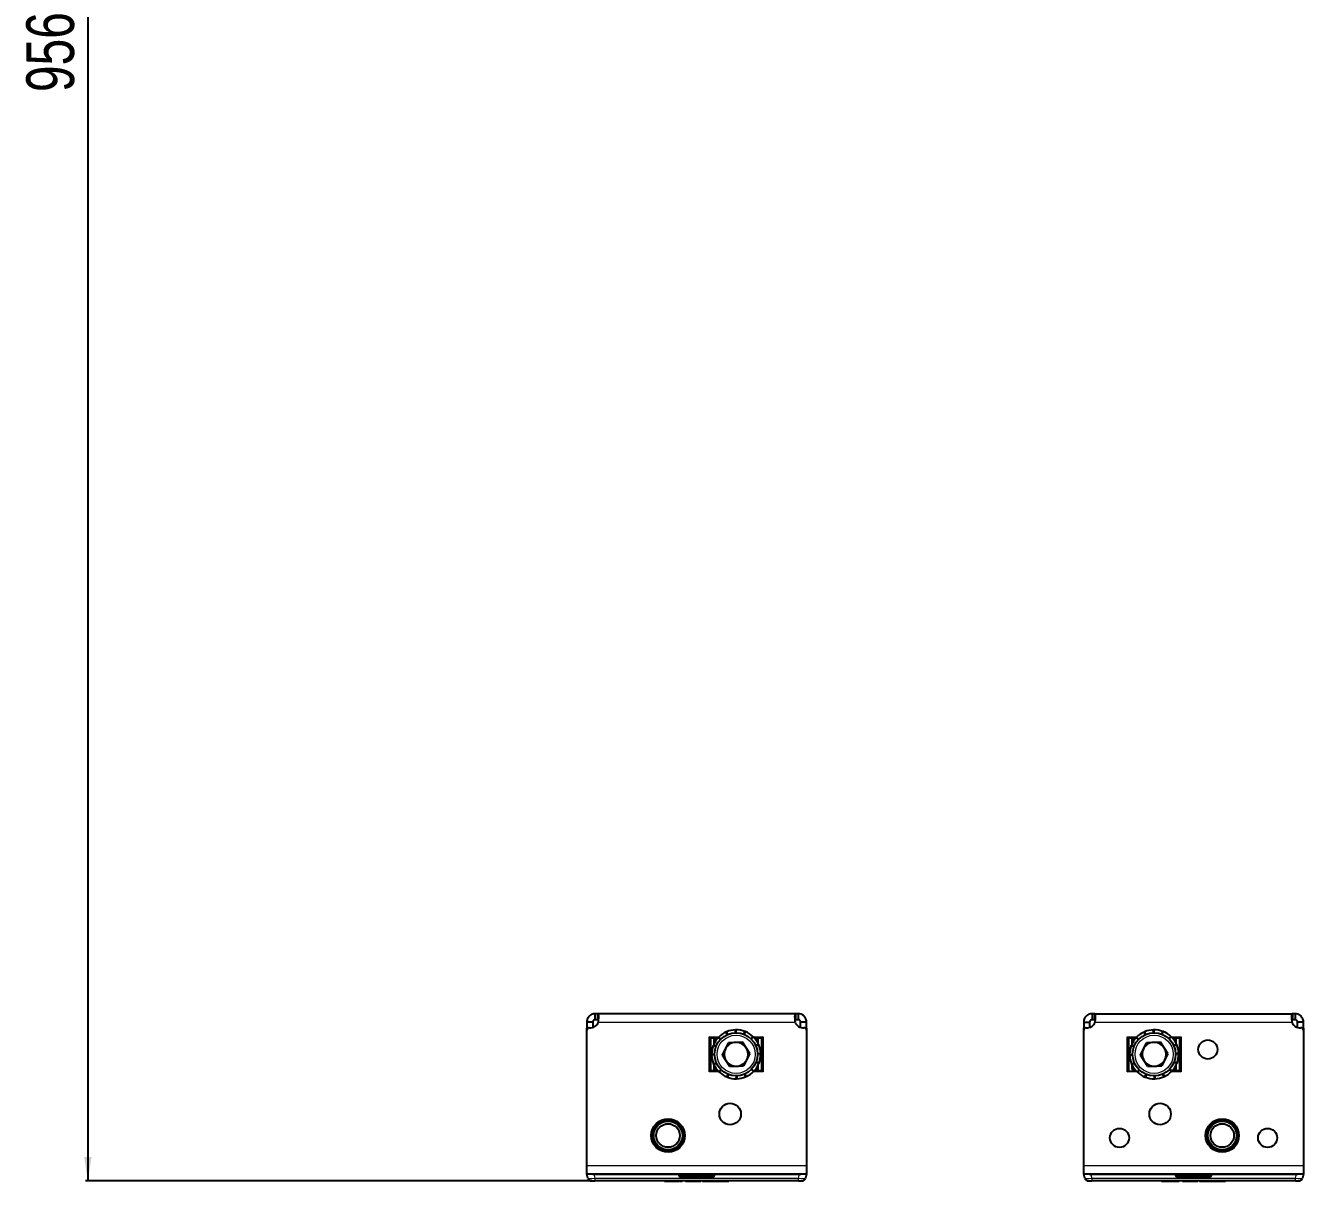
# Model space of a CAD drawing. Header units: millimetres. Extents: x 535 to 3880, y -1371 to 658.
# Drawn here: x 535 to 1070, y -1371 to -887 of the extents above; entities that cross this region are included whole.
import ezdxf

# ---------------------------------------------------------------- set-up
doc = ezdxf.new("R2010")
doc.units = ezdxf.units.MM
doc.layers.add('FORMAT', color=7, linetype='Continuous')
doc.styles.add('SLDTEXTSTYLE0', font='TXT', dxfattribs={"width": 0.75})
doc.dimstyles.new('SLDDIMSTYLE0', dxfattribs={"dimtxt": 20, "dimasz": 10, "dimexe": 0, "dimexo": 0.0625, "dimgap": 5, "dimtad": 2, "dimdec": 1, "dimrnd": 1e-09, "dimzin": 12, "dimdsep": 46, "dimtxsty": 'SLDTEXTSTYLE0', "dimsah": 1, "dimcen": 0.09, "dimadec": 0, "dimazin": 3, "dimtfac": 1, "dimtofl": 0, "dimtmove": 0, "dimatfit": 3, "dimfxl": 0, "dimfrac": 2, "dimtolj": 1, "dimtzin": 12, "dimarcsym": 0})

# ---------------------------------------------------------------- blocks, each defined once
blk = doc.blocks.new('_D_7')
at = {"layer": 'FORMAT'}
for p, q in [((772.3, -414.72), (560.52, -414.72)), ((561.52, -414.72), (561.52, -1370.72)), ((772.3, -1370.72), (560.52, -1370.72))]:
    blk.add_line(p, q, dxfattribs=at)
for points in [[(561.52, -414.72), (559.98, -424.72), (563.06, -424.72)], [(561.52, -1370.72), (563.06, -1360.72), (559.98, -1360.72)]]:
    blk.add_solid(points, dxfattribs=at)
at = {"layer": 'FORMAT', "insert": (535.74, -914.89), "char_height": 20, "attachment_point": 1, "rotation": 90, "style": 'SLDTEXTSTYLE0'}
blk.add_mtext('956', dxfattribs=at)

msp = doc.modelspace()

# ---------------------------------------------------------------- linework, layer by layer
at = {"color": 7, "linetype": 'Continuous', "lineweight": 25}
for p, q in [((772.91, -1304.22), (770.41, -1304.22)), ((770.41, -1304.22), (770.41, -1306.72)), ((772.91, -1304.22), (772.91, -1306.5)), ((773.91, -1303.22), (773.91, -1300.72)), ((775, -1300.72), (773.91, -1300.72)), ((775, -1303.22), (773.91, -1303.22)), ((775, -1303.22), (775, -1300.72)), ((857.83, -1300.72), (775, -1300.72)), ((857.83, -1300.72), (857.83, -1303.22)), ((858.91, -1300.72), (857.83, -1300.72)), ((858.91, -1303.22), (857.83, -1303.22)), ((858.91, -1300.72), (858.91, -1303.22)), ((862.41, -1304.22), (859.91, -1304.22)), ((859.91, -1306.5), (859.91, -1304.22)), ((862.41, -1306.72), (862.41, -1304.22)), ((978.41, -1304.22), (980.91, -1304.22)), ((978.41, -1304.22), (978.41, -1306.72)), ((980.91, -1304.22), (980.91, -1306.5)), ((981.91, -1300.72), (981.91, -1303.22)), ((983, -1300.72), (981.91, -1300.72)), ((983, -1303.22), (981.91, -1303.22)), ((983, -1300.72), (983, -1303.22)), ((983, -1300.72), (1065.83, -1300.72)), ((1065.83, -1300.72), (1065.83, -1303.22)), ((1066.91, -1300.72), (1065.83, -1300.72)), ((1066.91, -1303.22), (1065.83, -1303.22)), ((1066.91, -1300.72), (1066.91, -1303.22)), ((1070.41, -1304.22), (1067.91, -1304.22)), ((1067.91, -1306.5), (1067.91, -1304.22)), ((1070.41, -1306.72), (1070.41, -1304.22)), ((770.41, -1307.62), (770.41, -1306.72)), ((770.41, -1364.22), (770.41, -1307.62)), ((821.91, -1310.72), (821.56, -1310.37)), ((825.63, -1310.51), (826.45, -1311.46)), ((829.23, -1309.51), (828.71, -1308.37)), ((828.94, -1308.27), (829.34, -1309.46)), ((832.65, -1308.73), (832.61, -1307.48)), ((832.86, -1307.47), (832.77, -1308.72)), ((836.11, -1309.31), (836.55, -1308.14)), ((836.79, -1308.23), (836.23, -1309.35)), ((839.09, -1311.17), (839.94, -1310.26)), ((840.12, -1310.44), (839.18, -1311.26)), ((844.26, -1310.37), (843.91, -1310.72)), ((862.41, -1306.72), (862.41, -1307.62)), ((862.41, -1307.62), (862.41, -1364.22)), ((978.41, -1307.62), (978.41, -1306.72)), ((978.41, -1364.22), (978.41, -1307.62)), ((996.56, -1310.37), (996.91, -1310.72)), ((1000.59, -1310.54), (1001.42, -1311.49)), ((1004.19, -1309.53), (1003.67, -1308.39)), ((1003.9, -1308.29), (1004.3, -1309.48)), ((1007.61, -1308.73), (1007.56, -1307.48)), ((1007.81, -1307.47), (1007.73, -1308.72)), ((1011.07, -1309.29), (1011.51, -1308.12)), ((1011.74, -1308.21), (1011.19, -1309.34)), ((1014.06, -1311.14), (1014.91, -1310.23)), ((1015.09, -1310.4), (1014.15, -1311.23)), ((1018.91, -1310.72), (1019.26, -1310.37)), ((1070.41, -1306.72), (1070.41, -1307.62)), ((1070.41, -1307.62), (1070.41, -1364.22)), ((825.43, -1310.72), (821.91, -1310.72)), ((821.91, -1310.72), (821.91, -1324.72)), ((822.26, -1311.07), (821.91, -1310.72)), ((824.5, -1314.52), (823.33, -1314.08)), ((823.42, -1313.85), (824.55, -1314.41)), ((823.66, -1313.31), (823.66, -1311.42)), ((824.83, -1311.42), (823.66, -1311.42)), ((826.36, -1311.55), (825.45, -1310.69)), ((825.56, -1310.72), (825.49, -1310.72)), ((825.91, -1310.97), (825.91, -1311.12)), ((826.5, -1311.41), (825.91, -1311.08)), ((826.49, -1311.42), (826.23, -1311.42)), ((827.15, -1318.03), (829.77, -1312.88)), ((835.53, -1312.58), (829.77, -1312.88)), ((838.68, -1317.42), (835.53, -1312.58)), ((840.4, -1310.72), (843.91, -1310.72)), ((842.16, -1311.42), (841, -1311.42)), ((841.12, -1314.03), (842.26, -1313.52)), ((842.36, -1313.75), (841.17, -1314.15)), ((842.16, -1313.31), (842.16, -1311.42)), ((843.91, -1310.72), (843.56, -1311.07)), ((843.91, -1310.72), (843.91, -1324.72)), ((996.91, -1310.72), (1000.43, -1310.72)), ((996.91, -1324.72), (996.91, -1310.72)), ((996.91, -1310.72), (997.26, -1311.07)), ((999.49, -1314.56), (998.31, -1314.12)), ((998.41, -1313.89), (999.53, -1314.45)), ((998.66, -1313.31), (998.66, -1311.42)), ((999.83, -1311.42), (998.66, -1311.42)), ((1001.34, -1311.58), (1000.42, -1310.72)), ((1000.91, -1310.97), (1000.91, -1311.18)), ((1001.49, -1311.42), (1001.17, -1311.42)), ((1002.15, -1318.04), (1004.76, -1312.89)), ((1010.52, -1312.57), (1004.76, -1312.89)), ((1013.68, -1317.4), (1010.52, -1312.57)), ((1018.91, -1310.72), (1015.4, -1310.72)), ((1017.16, -1311.42), (1016, -1311.42)), ((1016.11, -1314), (1017.24, -1313.48)), ((1017.34, -1313.71), (1016.16, -1314.11)), ((1017.16, -1313.31), (1017.16, -1311.42)), ((1018.56, -1311.07), (1018.91, -1310.72)), ((1018.91, -1324.72), (1018.91, -1310.72)), ((822.66, -1317.77), (823.91, -1317.86)), ((823.92, -1317.99), (822.67, -1318.02)), ((823.46, -1321.69), (824.65, -1321.29)), ((830.29, -1322.87), (827.15, -1318.03)), ((838.68, -1317.42), (836.06, -1322.56)), ((842.4, -1321.6), (841.28, -1321.04)), ((841.33, -1320.92), (842.49, -1321.36)), ((841.91, -1317.46), (843.16, -1317.42)), ((843.16, -1317.67), (841.91, -1317.58)), ((997.66, -1317.82), (998.91, -1317.9)), ((998.92, -1318.03), (997.67, -1318.07)), ((998.48, -1321.74), (999.67, -1321.33)), ((1005.3, -1322.87), (1002.15, -1318.04)), ((1013.68, -1317.4), (1011.07, -1322.56)), ((1017.42, -1321.55), (1016.3, -1321)), ((1016.34, -1320.88), (1017.51, -1321.32)), ((1016.91, -1317.42), (1018.16, -1317.37)), ((1018.16, -1317.62), (1016.91, -1317.54)), ((821.91, -1324.72), (821.56, -1325.07)), ((822.26, -1324.37), (821.91, -1324.72)), ((821.91, -1324.72), (825.43, -1324.72)), ((824.7, -1321.41), (823.56, -1321.92)), ((823.66, -1324.02), (823.66, -1322.14)), ((823.66, -1324.02), (824.83, -1324.02)), ((825.7, -1325.01), (826.65, -1324.18)), ((826.74, -1324.27), (825.88, -1325.18)), ((829.04, -1327.21), (829.6, -1326.09)), ((829.71, -1326.13), (829.27, -1327.3)), ((830.29, -1322.87), (836.06, -1322.56)), ((832.96, -1327.97), (833.05, -1326.72)), ((833.18, -1326.72), (833.21, -1327.97)), ((836.88, -1327.17), (836.49, -1325.98)), ((836.6, -1325.93), (837.11, -1327.07)), ((839.33, -1324.03), (839.91, -1324.37)), ((839.34, -1324.02), (839.59, -1324.02)), ((840.2, -1324.93), (839.37, -1323.99)), ((839.46, -1323.9), (840.37, -1324.75)), ((839.91, -1324.47), (839.91, -1324.32)), ((840.34, -1324.72), (840.26, -1324.72)), ((843.91, -1324.72), (840.4, -1324.72)), ((841, -1324.02), (842.16, -1324.02)), ((842.16, -1324.02), (842.16, -1322.14)), ((843.91, -1324.72), (843.56, -1324.37)), ((844.26, -1325.07), (843.91, -1324.72)), ((996.56, -1325.07), (996.91, -1324.72)), ((996.91, -1324.72), (1000.43, -1324.72)), ((999.72, -1321.45), (998.58, -1321.96)), ((998.66, -1324.02), (998.66, -1322.14)), ((998.66, -1324.02), (999.83, -1324.02)), ((1000.74, -1325.04), (1001.68, -1324.21)), ((1001.77, -1324.3), (1000.92, -1325.21)), ((1004.08, -1327.23), (1004.64, -1326.1)), ((1004.75, -1326.15), (1004.31, -1327.32)), ((1005.3, -1322.87), (1011.07, -1322.56)), ((1008.01, -1327.97), (1008.09, -1326.72)), ((1008.22, -1326.72), (1008.26, -1327.97)), ((1011.93, -1327.15), (1011.52, -1325.97)), ((1011.64, -1325.91), (1012.16, -1327.05)), ((1014.34, -1324.02), (1014.66, -1324.02)), ((1015.23, -1324.9), (1014.4, -1323.96)), ((1014.49, -1323.87), (1015.4, -1324.72)), ((1014.91, -1324.47), (1014.91, -1324.26)), ((1015.4, -1324.72), (1018.91, -1324.72)), ((1016, -1324.02), (1017.16, -1324.02)), ((1017.16, -1324.02), (1017.16, -1322.14)), ((1018.56, -1324.37), (1018.91, -1324.72)), ((1018.91, -1324.72), (1019.26, -1325.07)), ((770.41, -1367.72), (770.41, -1364.22)), ((770.41, -1367.92), (770.41, -1367.72)), ((770.41, -1367.72), (862.41, -1367.72)), ((770.86, -1369.61), (770.41, -1367.92)), ((773.31, -1367.92), (808.91, -1367.92)), ((808.91, -1367.72), (808.91, -1367.92)), ((808.91, -1367.92), (808.91, -1368.42)), ((809.41, -1368.92), (823.41, -1368.92)), ((823.91, -1367.72), (823.91, -1367.92)), ((823.91, -1367.92), (859.51, -1367.92)), ((823.91, -1368.42), (823.91, -1367.92)), ((862.41, -1367.92), (861.96, -1369.61)), ((862.41, -1364.22), (862.41, -1367.72)), ((862.41, -1367.72), (862.41, -1367.92)), ((978.41, -1367.72), (978.41, -1364.22)), ((978.41, -1367.92), (978.41, -1367.72)), ((978.41, -1367.72), (1070.41, -1367.72)), ((978.86, -1369.61), (978.41, -1367.92)), ((981.31, -1367.92), (1016.91, -1367.92)), ((1016.91, -1367.72), (1016.91, -1367.92)), ((1016.91, -1367.92), (1016.91, -1368.42)), ((1017.41, -1368.92), (1031.41, -1368.92)), ((1031.91, -1367.72), (1031.91, -1367.92)), ((1031.91, -1368.42), (1031.91, -1367.92)), ((1031.91, -1367.92), (1067.51, -1367.92)), ((1070.41, -1367.92), (1069.96, -1369.61)), ((1070.41, -1364.22), (1070.41, -1367.72)), ((1070.41, -1367.72), (1070.41, -1367.92)), ((772.31, -1370.72), (773.76, -1370.72)), ((859.06, -1370.72), (773.76, -1370.72)), ((802.98, -1370.92), (802.98, -1370.72)), ((808.66, -1370.92), (803.42, -1370.92)), ((809.1, -1370.92), (809.1, -1370.72)), ((810.34, -1370.92), (810.34, -1370.72)), ((810.59, -1370.92), (810.59, -1370.72)), ((811.73, -1370.92), (811.73, -1370.72)), ((814.56, -1370.92), (811.73, -1370.92)), ((818.03, -1370.95), (818.03, -1370.72)), ((818.84, -1370.92), (818.84, -1370.72)), ((820.33, -1370.92), (818.84, -1370.92)), ((820.33, -1370.92), (820.33, -1370.72)), ((822.99, -1370.92), (820.33, -1370.92)), ((822.99, -1370.92), (822.99, -1370.72)), ((824.13, -1370.92), (822.99, -1370.92)), ((824.13, -1370.92), (824.13, -1370.72)), ((824.18, -1370.92), (824.13, -1370.92)), ((829.84, -1370.92), (829.84, -1370.72)), ((859.06, -1370.72), (860.51, -1370.72)), ((980.31, -1370.72), (981.76, -1370.72)), ((1067.06, -1370.72), (981.76, -1370.72)), ((1010.98, -1370.92), (1010.98, -1370.72)), ((1016.66, -1370.92), (1011.42, -1370.92)), ((1017.1, -1370.92), (1017.1, -1370.72)), ((1018.34, -1370.92), (1018.34, -1370.72)), ((1018.59, -1370.92), (1018.59, -1370.72)), ((1019.73, -1370.92), (1019.73, -1370.72)), ((1022.56, -1370.92), (1019.73, -1370.92)), ((1026.03, -1370.95), (1026.03, -1370.72)), ((1026.84, -1370.92), (1026.84, -1370.72)), ((1028.33, -1370.92), (1026.84, -1370.92)), ((1028.33, -1370.92), (1028.33, -1370.72)), ((1030.99, -1370.92), (1028.33, -1370.92)), ((1030.99, -1370.92), (1030.99, -1370.72)), ((1032.13, -1370.92), (1030.99, -1370.92)), ((1032.13, -1370.92), (1032.13, -1370.72)), ((1032.18, -1370.92), (1032.13, -1370.92)), ((1037.84, -1370.92), (1037.84, -1370.72)), ((1067.06, -1370.72), (1068.51, -1370.72))]:
    msp.add_line(p, q, dxfattribs=at)
at = {"color": 8, "linetype": 'Continuous', "lineweight": 18}
for p, q in [((775.24, -1304.22), (857.58, -1304.22)), ((983.24, -1304.22), (1065.58, -1304.22)), ((770.41, -1306.72), (770.97, -1306.72)), ((821.56, -1310.37), (825.77, -1310.37)), ((821.56, -1325.07), (821.56, -1310.37)), ((839.84, -1310.37), (844.26, -1310.37)), ((844.26, -1310.37), (844.26, -1325.07)), ((861.85, -1306.72), (862.41, -1306.72)), ((978.41, -1306.72), (978.97, -1306.72)), ((996.56, -1310.37), (1000.77, -1310.37)), ((996.56, -1325.07), (996.56, -1310.37)), ((1014.78, -1310.37), (1019.26, -1310.37)), ((1019.26, -1310.37), (1019.26, -1325.07)), ((1069.85, -1306.72), (1070.41, -1306.72)), ((825.11, -1311.07), (822.26, -1311.07)), ((822.26, -1311.07), (822.26, -1324.37)), ((843.56, -1311.07), (840.71, -1311.07)), ((843.56, -1324.37), (843.56, -1311.07)), ((1000.11, -1311.07), (997.26, -1311.07)), ((997.26, -1311.07), (997.26, -1324.72)), ((1018.56, -1311.07), (1015.71, -1311.07)), ((1018.56, -1324.37), (1018.56, -1311.07)), ((825.98, -1325.07), (821.56, -1325.07)), ((822.26, -1324.37), (825.11, -1324.37)), ((844.26, -1325.07), (840.06, -1325.07)), ((840.71, -1324.37), (843.56, -1324.37)), ((1001.05, -1325.07), (996.56, -1325.07)), ((1019.26, -1325.07), (1015.06, -1325.07)), ((1015.71, -1324.37), (1018.56, -1324.37)), ((770.41, -1364.22), (862.41, -1364.22)), ((773.31, -1367.92), (773.76, -1369.61)), ((809.41, -1368.42), (808.91, -1368.42)), ((809.41, -1367.72), (809.41, -1368.42)), ((809.41, -1368.42), (809.41, -1368.92)), ((809.41, -1368.42), (823.41, -1368.42)), ((823.41, -1368.42), (823.41, -1367.72)), ((823.41, -1368.42), (823.91, -1368.42)), ((823.41, -1368.42), (823.41, -1368.92)), ((859.06, -1369.61), (859.51, -1367.92)), ((978.41, -1364.22), (1070.41, -1364.22)), ((981.31, -1367.92), (981.76, -1369.61)), ((1017.41, -1368.42), (1016.91, -1368.42)), ((1017.41, -1367.72), (1017.41, -1368.42)), ((1017.41, -1368.42), (1017.41, -1368.92)), ((1017.41, -1368.42), (1031.41, -1368.42)), ((1031.41, -1368.42), (1031.41, -1367.72)), ((1031.41, -1368.42), (1031.91, -1368.42)), ((1031.41, -1368.42), (1031.41, -1368.92)), ((1067.06, -1369.61), (1067.51, -1367.92)), ((773.76, -1369.61), (859.06, -1369.61)), ((773.76, -1369.61), (773.76, -1370.72)), ((803.42, -1370.92), (803.42, -1370.72)), ((808.66, -1370.92), (808.66, -1370.72)), ((814.56, -1370.92), (814.56, -1370.72)), ((816.92, -1370.92), (816.92, -1370.72)), ((827.73, -1370.92), (827.73, -1370.72)), ((859.06, -1370.72), (859.06, -1369.61)), ((981.76, -1369.61), (1067.06, -1369.61)), ((981.76, -1369.61), (981.76, -1370.72)), ((1011.42, -1370.92), (1011.42, -1370.72)), ((1016.66, -1370.92), (1016.66, -1370.72)), ((1022.56, -1370.92), (1022.56, -1370.72)), ((1024.92, -1370.92), (1024.92, -1370.72)), ((1035.73, -1370.92), (1035.73, -1370.72)), ((1067.06, -1370.72), (1067.06, -1369.61))]:
    msp.add_line(p, q, dxfattribs=at)
at = {"color": 7, "linetype": 'Continuous', "lineweight": 25}
for centre, radius in [((832.91, -1317.72), 9), ((1007.91, -1317.72), 9), ((1030.41, -1315.72), 4), ((830.41, -1342.72), 4.5), ((1010.41, -1342.72), 4.5), ((804.41, -1351.72), 7), ((804.41, -1351.72), 6.5), ((804.41, -1351.72), 6), ((804.41, -1351.72), 4.93), ((1036.41, -1351.72), 7), ((1036.41, -1351.72), 6.5), ((1036.41, -1351.72), 6), ((1036.41, -1351.72), 4.93), ((993.41, -1352.72), 4), ((1055.41, -1352.72), 4)]:
    msp.add_circle(centre, radius, dxfattribs=at)
at = {"color": 8, "linetype": 'Continuous', "lineweight": 18}
for centre, radius in [((832.91, -1317.72), 8), ((1007.91, -1317.72), 8), ((804.41, -1351.72), 6.25), ((1036.41, -1351.72), 6.25)]:
    msp.add_circle(centre, radius, dxfattribs=at)
at = {"color": 7, "linetype": 'Continuous', "lineweight": 25}
for centre, radius, start, end in [((771.91, -1303.15), 3.5, 263.6206, 342.1747), ((860.91, -1303.15), 3.5, 197.8253, 276.3794), ((979.91, -1303.15), 3.5, 263.6206, 342.1747), ((1068.91, -1303.15), 3.5, 197.8253, 276.3794), ((771.41, -1307.62), 1, 83.6206, 180), ((832.91, -1317.72), 10.25, 114.1868, 135.2909), ((832.91, -1317.72), 10.25, 91.6868, 112.7909), ((832.91, -1317.72), 10.25, 69.1868, 90.2909), ((832.91, -1317.72), 10.25, 46.6868, 67.7909), ((832.91, -1317.72), 10.25, 24.1868, 45.2909), ((861.41, -1307.62), 1, 0, 96.3794), ((979.41, -1307.62), 1, 83.6206, 180), ((1007.91, -1317.72), 10.25, 114.4505, 135.5546), ((1007.91, -1317.72), 10.25, 91.9505, 113.0546), ((1007.91, -1317.72), 10.25, 69.4505, 90.5546), ((1007.91, -1317.72), 10.25, 46.9505, 68.0546), ((1007.91, -1317.72), 10.25, 24.4505, 45.5546), ((1069.41, -1307.62), 1, 360, 96.3794), ((832.91, -1317.72), 10.25, 159.1868, 180.2909), ((832.91, -1317.72), 10.25, 136.6868, 157.7909), ((832.91, -1317.72), 5, 153.0175, 213.0175), ((832.91, -1317.72), 5, 93.0175, 153.0175), ((832.91, -1317.72), 5, 33.0175, 93.0175), ((832.91, -1317.72), 5, 333.0175, 33.0175), ((832.91, -1317.72), 10.25, 1.6868, 22.7909), ((1007.91, -1317.72), 10.25, 159.4505, 180.5546), ((1007.91, -1317.72), 10.25, 136.9505, 158.0546), ((1007.91, -1317.72), 5, 153.1455, 213.1455), ((1007.91, -1317.72), 5, 93.1455, 153.1455), ((1007.91, -1317.72), 5, 33.1455, 93.1455), ((1007.91, -1317.72), 5, 333.1455, 33.1455), ((1007.91, -1317.72), 10.25, 1.9505, 23.0546), ((832.91, -1317.72), 10.25, 181.6868, 202.7909), ((832.91, -1317.72), 5, 213.0175, 273.0175), ((832.91, -1317.72), 5, 273.0175, 333.0175), ((832.91, -1317.72), 10.25, 339.1868, 0.2909), ((1007.91, -1317.72), 10.25, 181.9505, 203.0546), ((1007.91, -1317.72), 5, 213.1455, 273.1455), ((1007.91, -1317.72), 5, 273.1455, 333.1455), ((1007.91, -1317.72), 10.25, 339.4505, 0.5546), ((832.91, -1317.72), 10.25, 204.1868, 225.2909), ((832.91, -1317.72), 10.25, 226.6868, 247.7909), ((832.91, -1317.72), 10.25, 294.1868, 315.2909), ((832.91, -1317.72), 10.25, 316.6868, 337.7909), ((1007.91, -1317.72), 10.25, 204.4505, 225.5546), ((1007.91, -1317.72), 10.25, 226.9505, 248.0546), ((1007.91, -1317.72), 10.25, 294.4505, 315.5546), ((1007.91, -1317.72), 10.25, 316.9505, 338.0546), ((832.91, -1317.72), 10.25, 249.1868, 270.2909), ((832.91, -1317.72), 10.25, 271.6868, 292.7909), ((1007.91, -1317.72), 10.25, 249.4505, 270.5546), ((1007.91, -1317.72), 10.25, 271.9505, 293.0546), ((809.41, -1368.42), 0.5, 180, 270), ((823.41, -1368.42), 0.5, 270, 0), ((1017.41, -1368.42), 0.5, 180, 270), ((1031.41, -1368.42), 0.5, 270, 0), ((772.31, -1369.22), 1.5, 195, 270), ((860.51, -1369.22), 1.5, 270, 345), ((980.31, -1369.22), 1.5, 195, 270), ((1068.51, -1369.22), 1.5, 270, 345)]:
    msp.add_arc(centre, radius, start, end, dxfattribs=at)
for centre, major_axis, start_param, end_param in [((770.41, -1356.33), (3.1, -11.57), 6.030113, 6.216148), ((862.41, -1356.33), (-3.1, -11.57), 0.067037, 0.253072), ((978.41, -1356.33), (3.1, -11.57), 6.030113, 6.216148), ((1070.41, -1356.33), (-3.1, -11.57), 0.067037, 0.253072)]:
    msp.add_ellipse(centre, major_axis=major_axis, ratio=0.250563, start_param=start_param, end_param=end_param, dxfattribs=at)
at = {"color": 8, "linetype": 'Continuous', "lineweight": 18}
for centre, major_axis, start_param, end_param in [((773.87, -1369.22), (3, 0.38), 3.158333, 4.662092), ((858.96, -1369.22), (3, -0.38), 4.762686, 6.266445), ((981.87, -1369.22), (3, 0.38), 3.158333, 4.662092), ((1066.96, -1369.22), (3, -0.38), 4.762686, 6.266445)]:
    msp.add_ellipse(centre, major_axis=major_axis, ratio=0.123038, start_param=start_param, end_param=end_param, dxfattribs=at)
at = {"color": 7, "linetype": 'Continuous', "lineweight": 25}
for points, knots in [([(773.91, -1300.72), (773.46, -1300.77), (772.65, -1300.86), (771.74, -1301.43), (771.15, -1302.03), (770.75, -1302.66), (770.47, -1303.41), (770.43, -1303.95), (770.41, -1304.22)], [0, 0, 0, 0, 0.254149, 0.448213, 0.574908, 0.708872, 0.850468, 1, 1, 1, 1]), ([(773.91, -1303.22), (773.79, -1303.23), (773.57, -1303.26), (773.3, -1303.41), (773.13, -1303.59), (773.01, -1303.78), (772.93, -1303.99), (772.92, -1304.14), (772.91, -1304.22)], [0, 0, 0, 0, 0.296302, 0.497469, 0.615497, 0.73607, 0.863114, 1, 1, 1, 1]), ([(775.24, -1304.22), (775.27, -1303.93), (775.33, -1303.37), (775.4, -1302.47), (775.42, -1301.59), (775.29, -1300.87), (775.1, -1300.77), (775, -1300.72)], [0, 0, 0, 0, 0.16069, 0.301312, 0.521951, 0.753573, 1, 1, 1, 1]), ([(857.83, -1300.72), (857.77, -1300.74), (857.67, -1300.77), (857.53, -1301.05), (857.42, -1301.52), (857.41, -1302.14), (857.43, -1302.76), (857.48, -1303.46), (857.55, -1303.97), (857.58, -1304.22)], [0, 0, 0, 0, 0.144067, 0.271276, 0.474907, 0.597997, 0.726338, 0.860245, 1, 1, 1, 1]), ([(862.41, -1304.22), (862.39, -1303.91), (862.34, -1303.32), (861.94, -1302.37), (861.23, -1301.5), (860.13, -1300.85), (859.33, -1300.76), (858.91, -1300.72)], [0, 0, 0, 0, 0.17084, 0.319217, 0.548103, 0.767822, 1, 1, 1, 1]), ([(859.91, -1304.22), (859.91, -1304.13), (859.89, -1303.96), (859.8, -1303.74), (859.68, -1303.58), (859.55, -1303.45), (859.41, -1303.35), (859.19, -1303.24), (859.03, -1303.23), (858.91, -1303.22)], [0, 0, 0, 0, 0.154359, 0.287283, 0.400435, 0.496544, 0.604314, 0.723151, 1, 1, 1, 1]), ([(981.91, -1300.72), (981.46, -1300.77), (980.65, -1300.86), (979.74, -1301.43), (979.15, -1302.03), (978.75, -1302.66), (978.47, -1303.41), (978.43, -1303.95), (978.41, -1304.22)], [0, 0, 0, 0, 0.254149, 0.448213, 0.574908, 0.708872, 0.850468, 1, 1, 1, 1]), ([(981.91, -1303.22), (981.79, -1303.23), (981.57, -1303.26), (981.3, -1303.41), (981.13, -1303.59), (981.01, -1303.78), (980.93, -1303.99), (980.92, -1304.14), (980.91, -1304.22)], [0, 0, 0, 0, 0.296302, 0.497469, 0.615497, 0.73607, 0.863114, 1, 1, 1, 1]), ([(983.24, -1304.22), (983.27, -1303.93), (983.33, -1303.37), (983.4, -1302.47), (983.42, -1301.59), (983.29, -1300.87), (983.1, -1300.77), (983, -1300.72)], [0, 0, 0, 0, 0.16069, 0.301312, 0.521951, 0.753573, 1, 1, 1, 1]), ([(1065.83, -1300.72), (1065.77, -1300.74), (1065.67, -1300.77), (1065.53, -1301.05), (1065.42, -1301.52), (1065.41, -1302.14), (1065.43, -1302.76), (1065.48, -1303.46), (1065.55, -1303.97), (1065.58, -1304.22)], [0, 0, 0, 0, 0.144067, 0.271276, 0.474907, 0.597997, 0.726338, 0.860245, 1, 1, 1, 1]), ([(1070.41, -1304.22), (1070.39, -1303.91), (1070.34, -1303.32), (1069.94, -1302.37), (1069.23, -1301.5), (1068.13, -1300.85), (1067.33, -1300.76), (1066.91, -1300.72)], [0, 0, 0, 0, 0.17084, 0.319217, 0.548103, 0.767822, 1, 1, 1, 1]), ([(1067.91, -1304.22), (1067.91, -1304.13), (1067.89, -1303.96), (1067.8, -1303.74), (1067.68, -1303.58), (1067.55, -1303.45), (1067.41, -1303.35), (1067.19, -1303.24), (1067.03, -1303.23), (1066.91, -1303.22)], [0, 0, 0, 0, 0.1543587, 0.2872828, 0.4004353, 0.4965437, 0.6043139, 0.7231511, 1, 1, 1, 1]), ([(825.45, -1310.69), (825.48, -1310.66), (825.53, -1310.61), (825.58, -1310.56), (825.61, -1310.53), (825.63, -1310.51)], [0, 0, 0, 0, 0.499981, 0.749988, 1, 1, 1, 1]), ([(828.71, -1308.37), (828.75, -1308.35), (828.81, -1308.33), (828.88, -1308.3), (828.92, -1308.28), (828.94, -1308.27)], [0, 0, 0, 0, 0.499981, 0.749988, 1, 1, 1, 1]), ([(832.61, -1307.48), (832.65, -1307.47), (832.71, -1307.47), (832.8, -1307.47), (832.84, -1307.47), (832.86, -1307.47)], [0, 0, 0, 0, 0.499981, 0.749988, 1, 1, 1, 1]), ([(836.55, -1308.14), (836.59, -1308.16), (836.65, -1308.18), (836.73, -1308.21), (836.77, -1308.22), (836.79, -1308.23)], [0, 0, 0, 0, 0.499981, 0.749988, 1, 1, 1, 1]), ([(839.94, -1310.26), (839.97, -1310.29), (840.02, -1310.34), (840.08, -1310.39), (840.11, -1310.42), (840.12, -1310.44)], [0, 0, 0, 0, 0.499981, 0.749988, 1, 1, 1, 1]), ([(1000.42, -1310.72), (1000.45, -1310.69), (1000.49, -1310.65), (1000.55, -1310.59), (1000.58, -1310.56), (1000.59, -1310.54)], [0, 0, 0, 0, 0.499981, 0.749988, 1, 1, 1, 1]), ([(1003.67, -1308.39), (1003.71, -1308.37), (1003.76, -1308.35), (1003.84, -1308.31), (1003.88, -1308.3), (1003.9, -1308.29)], [0, 0, 0, 0, 0.499981, 0.749988, 1, 1, 1, 1]), ([(1007.56, -1307.48), (1007.61, -1307.48), (1007.67, -1307.47), (1007.75, -1307.47), (1007.79, -1307.47), (1007.81, -1307.47)], [0, 0, 0, 0, 0.499981, 0.749988, 1, 1, 1, 1]), ([(1011.51, -1308.12), (1011.55, -1308.14), (1011.61, -1308.16), (1011.69, -1308.19), (1011.72, -1308.21), (1011.74, -1308.21)], [0, 0, 0, 0, 0.4999808, 0.7499881, 1, 1, 1, 1]), ([(1014.91, -1310.23), (1014.94, -1310.26), (1014.99, -1310.3), (1015.05, -1310.36), (1015.08, -1310.39), (1015.09, -1310.4)], [0, 0, 0, 0, 0.499981, 0.749988, 1, 1, 1, 1]), ([(823.33, -1314.08), (823.35, -1314.04), (823.37, -1313.98), (823.4, -1313.91), (823.42, -1313.87), (823.42, -1313.85)], [0, 0, 0, 0, 0.4999808, 0.7499881, 1, 1, 1, 1]), ([(842.26, -1313.52), (842.28, -1313.56), (842.31, -1313.62), (842.34, -1313.69), (842.35, -1313.73), (842.36, -1313.75)], [0, 0, 0, 0, 0.4999808, 0.7499881, 1, 1, 1, 1]), ([(998.31, -1314.12), (998.33, -1314.08), (998.35, -1314.03), (998.38, -1313.95), (998.4, -1313.91), (998.41, -1313.89)], [0, 0, 0, 0, 0.499981, 0.749988, 1, 1, 1, 1]), ([(1017.24, -1313.48), (1017.26, -1313.52), (1017.29, -1313.57), (1017.32, -1313.65), (1017.34, -1313.69), (1017.34, -1313.71)], [0, 0, 0, 0, 0.499981, 0.749988, 1, 1, 1, 1]), ([(822.67, -1318.02), (822.67, -1317.98), (822.66, -1317.92), (822.66, -1317.84), (822.66, -1317.79), (822.66, -1317.77)], [0, 0, 0, 0, 0.499981, 0.749988, 1, 1, 1, 1]), ([(842.49, -1321.36), (842.48, -1321.4), (842.46, -1321.46), (842.43, -1321.54), (842.41, -1321.58), (842.4, -1321.6)], [0, 0, 0, 0, 0.499981, 0.749988, 1, 1, 1, 1]), ([(843.16, -1317.42), (843.16, -1317.46), (843.16, -1317.52), (843.16, -1317.61), (843.16, -1317.65), (843.16, -1317.67)], [0, 0, 0, 0, 0.4999808, 0.7499881, 1, 1, 1, 1]), ([(997.67, -1318.07), (997.67, -1318.03), (997.67, -1317.97), (997.66, -1317.88), (997.66, -1317.84), (997.66, -1317.82)], [0, 0, 0, 0, 0.499981, 0.749988, 1, 1, 1, 1]), ([(1017.51, -1321.32), (1017.5, -1321.36), (1017.47, -1321.42), (1017.44, -1321.49), (1017.43, -1321.53), (1017.42, -1321.55)], [0, 0, 0, 0, 0.499981, 0.749988, 1, 1, 1, 1]), ([(1018.16, -1317.37), (1018.16, -1317.41), (1018.16, -1317.48), (1018.16, -1317.56), (1018.16, -1317.6), (1018.16, -1317.62)], [0, 0, 0, 0, 0.499981, 0.749988, 1, 1, 1, 1]), ([(823.56, -1321.92), (823.55, -1321.88), (823.52, -1321.83), (823.49, -1321.75), (823.47, -1321.71), (823.46, -1321.69)], [0, 0, 0, 0, 0.499981, 0.749988, 1, 1, 1, 1]), ([(825.88, -1325.18), (825.85, -1325.15), (825.81, -1325.11), (825.75, -1325.05), (825.72, -1325.02), (825.7, -1325.01)], [0, 0, 0, 0, 0.4999808, 0.7499881, 1, 1, 1, 1]), ([(840.37, -1324.75), (840.34, -1324.78), (840.3, -1324.83), (840.24, -1324.89), (840.21, -1324.92), (840.2, -1324.93)], [0, 0, 0, 0, 0.499981, 0.749988, 1, 1, 1, 1]), ([(998.58, -1321.96), (998.56, -1321.93), (998.54, -1321.87), (998.51, -1321.79), (998.49, -1321.75), (998.48, -1321.74)], [0, 0, 0, 0, 0.499981, 0.749988, 1, 1, 1, 1]), ([(1000.92, -1325.21), (1000.89, -1325.18), (1000.84, -1325.14), (1000.78, -1325.08), (1000.75, -1325.05), (1000.74, -1325.04)], [0, 0, 0, 0, 0.499981, 0.749988, 1, 1, 1, 1]), ([(1015.4, -1324.72), (1015.37, -1324.75), (1015.33, -1324.79), (1015.27, -1324.85), (1015.24, -1324.88), (1015.23, -1324.9)], [0, 0, 0, 0, 0.499981, 0.749988, 1, 1, 1, 1]), ([(829.27, -1327.3), (829.23, -1327.29), (829.17, -1327.27), (829.1, -1327.23), (829.06, -1327.22), (829.04, -1327.21)], [0, 0, 0, 0, 0.499981, 0.749988, 1, 1, 1, 1]), ([(833.21, -1327.97), (833.17, -1327.97), (833.11, -1327.97), (833.03, -1327.97), (832.99, -1327.97), (832.96, -1327.97)], [0, 0, 0, 0, 0.499981, 0.749988, 1, 1, 1, 1]), ([(837.11, -1327.07), (837.07, -1327.09), (837.02, -1327.11), (836.94, -1327.15), (836.9, -1327.16), (836.88, -1327.17)], [0, 0, 0, 0, 0.499981, 0.749988, 1, 1, 1, 1]), ([(1004.31, -1327.32), (1004.28, -1327.3), (1004.22, -1327.28), (1004.14, -1327.25), (1004.1, -1327.24), (1004.08, -1327.23)], [0, 0, 0, 0, 0.499981, 0.749988, 1, 1, 1, 1]), ([(1008.26, -1327.97), (1008.22, -1327.97), (1008.16, -1327.97), (1008.07, -1327.97), (1008.03, -1327.97), (1008.01, -1327.97)], [0, 0, 0, 0, 0.499981, 0.749988, 1, 1, 1, 1]), ([(1012.16, -1327.05), (1012.12, -1327.07), (1012.06, -1327.1), (1011.98, -1327.13), (1011.95, -1327.14), (1011.93, -1327.15)], [0, 0, 0, 0, 0.499981, 0.749988, 1, 1, 1, 1]), ([(803.42, -1370.92), (803.35, -1370.92), (803.23, -1370.92), (803.09, -1370.92), (803, -1370.92), (802.99, -1370.92), (802.98, -1370.92)], [0, 0, 0, 0, 0.281303, 0.555629, 0.773878, 1, 1, 1, 1]), ([(809.1, -1370.92), (809.09, -1370.92), (809.07, -1370.92), (808.96, -1370.92), (808.82, -1370.92), (808.72, -1370.92), (808.66, -1370.92)], [0, 0, 0, 0, 0.285248, 0.560563, 0.777151, 1, 1, 1, 1]), ([(810.34, -1370.92), (810.28, -1370.92), (810.17, -1370.92), (809.87, -1370.92), (809.59, -1370.92), (809.38, -1370.92), (809.32, -1370.92)], [0, 0, 0, 0, 0.255277, 0.538303, 0.854078, 1, 1, 1, 1]), ([(810.16, -1370.92), (810.04, -1370.92), (809.8, -1370.92), (809.5, -1370.92), (809.32, -1370.92), (809.32, -1370.92)], [0, 0, 0, 0, 0.466249, 0.997338, 1, 1, 1, 1]), ([(816.92, -1370.92), (816.76, -1370.92), (816.4, -1370.92), (815.6, -1370.92), (814.97, -1370.92), (814.56, -1370.92)], [0, 0, 0, 0, 0.216742, 0.489643, 1, 1, 1, 1]), ([(818.01, -1370.92), (818.01, -1370.92), (818.04, -1370.92), (817.89, -1370.92), (817.52, -1370.92), (817.13, -1370.92), (816.92, -1370.92)], [0, 0, 0, 0, 0.061615, 0.333035, 0.637399, 1, 1, 1, 1]), ([(827.73, -1370.92), (827.23, -1370.92), (826.29, -1370.92), (825.1, -1370.92), (824.38, -1370.92), (824.19, -1370.92), (824.18, -1370.92)], [0, 0, 0, 0, 0.381983, 0.713352, 0.984017, 1, 1, 1, 1]), ([(829.84, -1370.92), (829.47, -1370.92), (828.78, -1370.92), (828.06, -1370.92), (827.73, -1370.92)], [0, 0, 0, 0, 0.5368, 1, 1, 1, 1]), ([(1011.42, -1370.92), (1011.35, -1370.92), (1011.23, -1370.92), (1011.09, -1370.92), (1011, -1370.92), (1010.99, -1370.92), (1010.98, -1370.92)], [0, 0, 0, 0, 0.281303, 0.555629, 0.773878, 1, 1, 1, 1]), ([(1017.1, -1370.92), (1017.09, -1370.92), (1017.07, -1370.92), (1016.96, -1370.92), (1016.82, -1370.92), (1016.72, -1370.92), (1016.66, -1370.92)], [0, 0, 0, 0, 0.285248, 0.560563, 0.777151, 1, 1, 1, 1]), ([(1018.34, -1370.92), (1018.28, -1370.92), (1018.17, -1370.92), (1017.87, -1370.92), (1017.59, -1370.92), (1017.38, -1370.92), (1017.32, -1370.92)], [0, 0, 0, 0, 0.255277, 0.538303, 0.854078, 1, 1, 1, 1]), ([(1018.16, -1370.92), (1018.04, -1370.92), (1017.8, -1370.92), (1017.5, -1370.92), (1017.32, -1370.92), (1017.32, -1370.92)], [0, 0, 0, 0, 0.466249, 0.997338, 1, 1, 1, 1]), ([(1024.92, -1370.92), (1024.76, -1370.92), (1024.4, -1370.92), (1023.6, -1370.92), (1022.97, -1370.92), (1022.56, -1370.92)], [0, 0, 0, 0, 0.216742, 0.489643, 1, 1, 1, 1]), ([(1026.01, -1370.92), (1026.01, -1370.92), (1026.04, -1370.92), (1025.89, -1370.92), (1025.52, -1370.92), (1025.13, -1370.92), (1024.92, -1370.92)], [0, 0, 0, 0, 0.061615, 0.333035, 0.637399, 1, 1, 1, 1]), ([(1035.73, -1370.92), (1035.23, -1370.92), (1034.29, -1370.92), (1033.1, -1370.92), (1032.38, -1370.92), (1032.19, -1370.92), (1032.18, -1370.92)], [0, 0, 0, 0, 0.3819835, 0.7133523, 0.984017, 1, 1, 1, 1]), ([(1037.84, -1370.92), (1037.47, -1370.92), (1036.78, -1370.92), (1036.06, -1370.92), (1035.73, -1370.92)], [0, 0, 0, 0, 0.5368, 1, 1, 1, 1])]:
    msp.add_open_spline(points, degree=3, knots=knots, dxfattribs=at)

# ---------------------------------------------------------------- dimensions: what is measured, and where the dimension line sits
at = {"layer": 'FORMAT'}
dim = msp.add_linear_dim(base=(561.52, -1370.72), p1=(772.31, -414.72), p2=(772.31, -1370.72), angle=90, dimstyle='SLDDIMSTYLE0', dxfattribs=at)
dim.commit()
dim.dimension.update_dxf_attribs({"geometry": '_D_7', "text_midpoint": (561.52, -892.72), "dimtype": 160})

doc.saveas('drawing.dxf')
